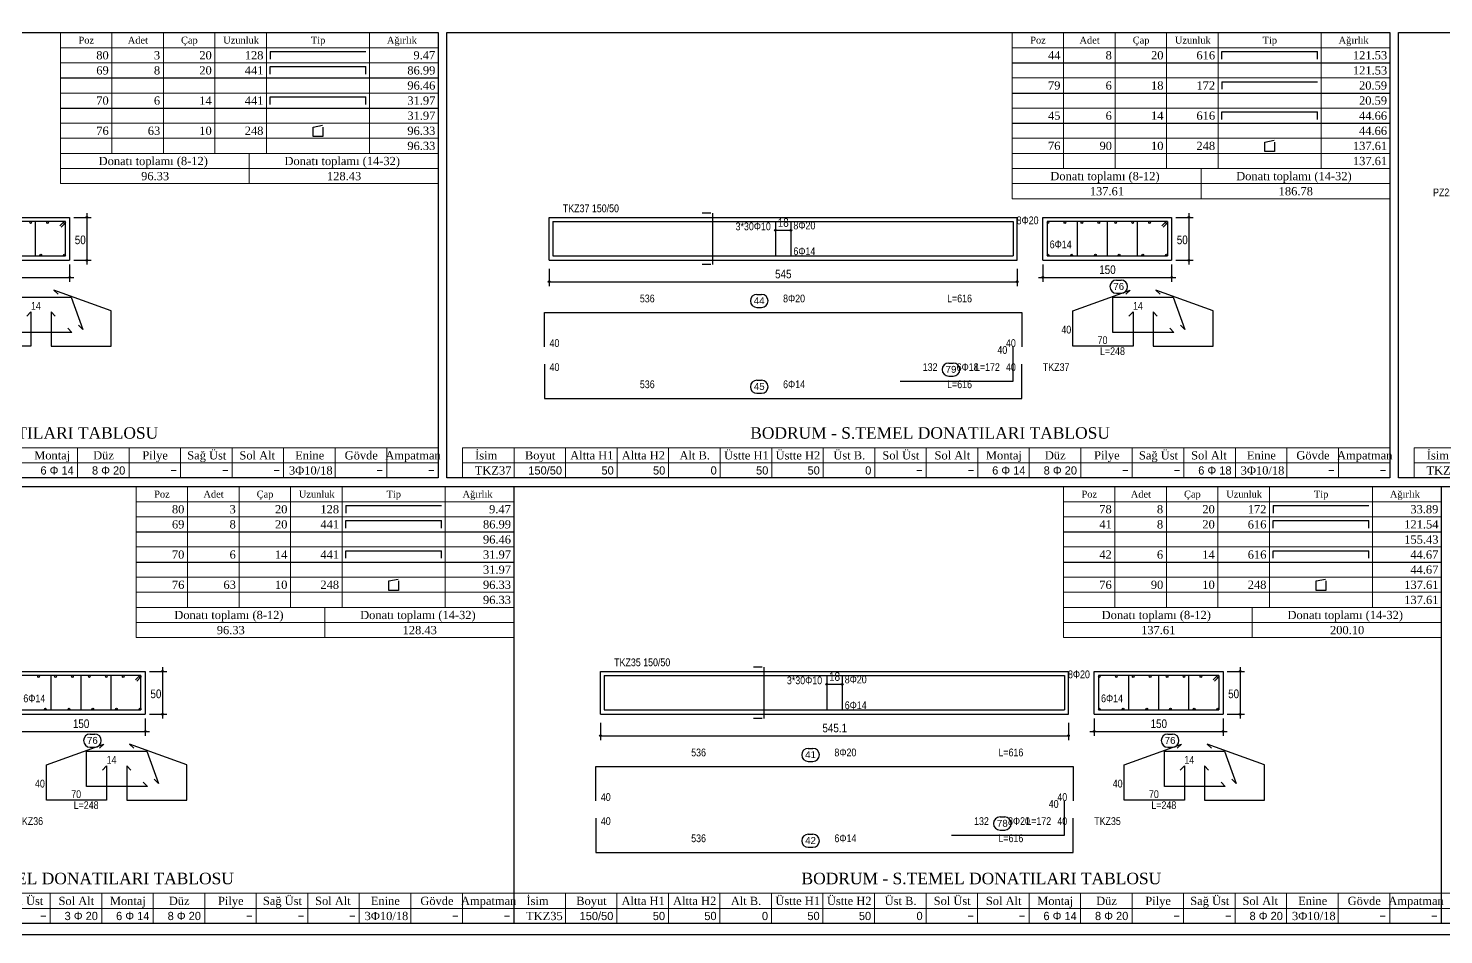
# Model space of a CAD drawing. Header units: metres. Extents: x 419734 to 420376, y 4564732 to 4565123.
# Drawn here: x 420126.03 to 420142.52, y 4565020.82 to 4565031.38 of the extents above; entities that cross this region are included whole.
import ezdxf

# ---------------------------------------------------------------- set-up
doc = ezdxf.new("R2010")
doc.units = ezdxf.units.M
for name, color, linetype in [('Standart', 7, 'Continuous'), ('SW_DIM', 33, 'Continuous'), ('SW_REINFORCEMENT', 7, 'Continuous'), ('SW_SEZIONI_CARPENTERIA', 4, 'Continuous'), ('SW_TXT_TESTI', 1, 'Continuous')]:
    doc.layers.add(name, color=color, linetype=linetype)
doc.styles.add('ACA_1', font='ARIALN.TTF')
doc.styles.add('arial_1_18', font='arial.ttf', dxfattribs={"height": 0.2})
doc.styles.add('SWS', font='ARIALN.TTF')
doc.styles.add('symbol_1_18', font='symbol.ttf', dxfattribs={"height": 0.2})
doc.styles.add('times new roman_1_18', font='times.ttf', dxfattribs={"height": 0.2})

msp = doc.modelspace()

# ---------------------------------------------------------------- linework, layer by layer
msp.add_line((420099.2896, 4565026.04374), (420169.0396, 4565026.04374))
for points in [[(420099.1896, 4565062.86785), (420169.1396, 4565062.86785), (420169.1396, 4565020.82258), (420099.1896, 4565020.82258)], [(420119.82491, 4565031.33305), (420130.8085, 4565031.33305), (420130.8085, 4565026.14374), (420119.82491, 4565026.14374)], [(420130.9085, 4565031.33305), (420141.8921, 4565031.33305), (420141.8921, 4565026.14374), (420130.9085, 4565026.14374)], [(420141.9921, 4565031.33305), (420152.97569, 4565031.33305), (420152.97569, 4565026.14374), (420141.9921, 4565026.14374)]]:
    msp.add_lwpolyline(points, close=True)
for points in [[(420169.0396, 4565020.95274), (420099.2896, 4565020.95274), (420099.2896, 4565026.04374)], [(420131.6896, 4565026.04374), (420131.6896, 4565020.95274)], [(420142.4896, 4565026.04374), (420142.4896, 4565020.95274)]]:
    msp.add_lwpolyline(points)
at = {"layer": 'Standart', "color": 1, "linetype": 'Continuous', "lineweight": 5}
for points in [[(420126.4085, 4565031.33305), (420130.8085, 4565031.33305)], [(420126.4085, 4565031.33305), (420126.4085, 4565029.57305)], [(420127.0085, 4565031.33305), (420127.0085, 4565029.92505)], [(420127.6085, 4565031.33305), (420127.6085, 4565029.92505)], [(420128.2085, 4565031.33305), (420128.2085, 4565029.92505)], [(420128.8085, 4565031.33305), (420128.8085, 4565029.92505)], [(420130.0085, 4565031.33305), (420130.0085, 4565029.92505)], [(420130.8085, 4565031.33305), (420130.8085, 4565029.57305)], [(420137.4921, 4565031.33305), (420141.8921, 4565031.33305)], [(420137.4921, 4565031.33305), (420137.4921, 4565029.39705)], [(420138.0921, 4565031.33305), (420138.0921, 4565029.74905)], [(420138.6921, 4565031.33305), (420138.6921, 4565029.74905)], [(420139.2921, 4565031.33305), (420139.2921, 4565029.74905)], [(420139.8921, 4565031.33305), (420139.8921, 4565029.74905)], [(420141.0921, 4565031.33305), (420141.0921, 4565029.74905)], [(420141.8921, 4565031.33305), (420141.8921, 4565029.39705)], [(420126.4085, 4565031.15705), (420130.8085, 4565031.15705)], [(420137.4921, 4565031.15705), (420141.8921, 4565031.15705)], [(420126.4085, 4565030.98105), (420130.8085, 4565030.98105)], [(420137.4921, 4565030.80505), (420141.8921, 4565030.80505)], [(420126.4085, 4565030.62905), (420130.8085, 4565030.62905)], [(420137.4921, 4565030.45305), (420141.8921, 4565030.45305)], [(420126.4085, 4565030.27705), (420130.8085, 4565030.27705)], [(420126.4085, 4565030.10105), (420130.8085, 4565030.10105)], [(420137.4921, 4565030.10105), (420141.8921, 4565030.10105)], [(420126.4085, 4565029.92505), (420130.8085, 4565029.92505)], [(420128.6085, 4565029.92505), (420128.6085, 4565029.57305)], [(420137.4921, 4565029.92505), (420141.8921, 4565029.92505)], [(420126.4085, 4565029.74905), (420130.8085, 4565029.74905)], [(420137.4921, 4565029.74905), (420141.8921, 4565029.74905)], [(420139.6921, 4565029.74905), (420139.6921, 4565029.39705)], [(420126.4085, 4565029.57305), (420130.8085, 4565029.57305)], [(420137.4921, 4565029.57305), (420141.8921, 4565029.57305)], [(420137.4921, 4565029.39705), (420141.8921, 4565029.39705)], [(420120.0085, 4565026.49574), (420130.8085, 4565026.49574)], [(420126.6085, 4565026.49574), (420126.6085, 4565026.14374)], [(420127.2085, 4565026.49574), (420127.2085, 4565026.14374)], [(420127.8085, 4565026.49574), (420127.8085, 4565026.14374)], [(420128.4085, 4565026.49574), (420128.4085, 4565026.14374)], [(420129.0085, 4565026.49574), (420129.0085, 4565026.14374)], [(420129.6085, 4565026.49574), (420129.6085, 4565026.14374)], [(420130.2085, 4565026.49574), (420130.2085, 4565026.14374)], [(420130.8085, 4565026.49574), (420130.8085, 4565026.14374)], [(420131.0921, 4565026.49574), (420141.8921, 4565026.49574)], [(420131.0921, 4565026.49574), (420131.0921, 4565026.14374)], [(420131.6921, 4565026.49574), (420131.6921, 4565026.14374)], [(420132.2921, 4565026.49574), (420132.2921, 4565026.14374)], [(420132.8921, 4565026.49574), (420132.8921, 4565026.14374)], [(420133.4921, 4565026.49574), (420133.4921, 4565026.14374)], [(420134.0921, 4565026.49574), (420134.0921, 4565026.14374)], [(420134.6921, 4565026.49574), (420134.6921, 4565026.14374)], [(420135.2921, 4565026.49574), (420135.2921, 4565026.14374)], [(420135.8921, 4565026.49574), (420135.8921, 4565026.14374)], [(420136.4921, 4565026.49574), (420136.4921, 4565026.14374)], [(420137.0921, 4565026.49574), (420137.0921, 4565026.14374)], [(420137.6921, 4565026.49574), (420137.6921, 4565026.14374)], [(420138.2921, 4565026.49574), (420138.2921, 4565026.14374)], [(420138.8921, 4565026.49574), (420138.8921, 4565026.14374)], [(420139.4921, 4565026.49574), (420139.4921, 4565026.14374)], [(420140.0921, 4565026.49574), (420140.0921, 4565026.14374)], [(420140.6921, 4565026.49574), (420140.6921, 4565026.14374)], [(420141.2921, 4565026.49574), (420141.2921, 4565026.14374)], [(420141.8921, 4565026.49574), (420141.8921, 4565026.14374)], [(420142.17569, 4565026.49574), (420152.97569, 4565026.49574)], [(420142.17569, 4565026.49574), (420142.17569, 4565026.14374)], [(420120.0085, 4565026.31974), (420130.8085, 4565026.31974)], [(420131.0921, 4565026.31974), (420141.8921, 4565026.31974)], [(420142.17569, 4565026.31974), (420152.97569, 4565026.31974)], [(420120.0085, 4565026.14374), (420130.8085, 4565026.14374)], [(420127.2896, 4565026.04374), (420131.6896, 4565026.04374)], [(420127.2896, 4565026.04374), (420127.2896, 4565024.28374)], [(420127.8896, 4565026.04374), (420127.8896, 4565024.63574)], [(420128.4896, 4565026.04374), (420128.4896, 4565024.63574)], [(420129.0896, 4565026.04374), (420129.0896, 4565024.63574)], [(420129.6896, 4565026.04374), (420129.6896, 4565024.63574)], [(420130.8896, 4565026.04374), (420130.8896, 4565024.63574)], [(420131.0921, 4565026.14374), (420141.8921, 4565026.14374)], [(420131.6896, 4565026.04374), (420131.6896, 4565024.28374)], [(420138.0896, 4565026.04374), (420142.4896, 4565026.04374)], [(420138.0896, 4565026.04374), (420138.0896, 4565024.28374)], [(420138.6896, 4565026.04374), (420138.6896, 4565024.63574)], [(420139.2896, 4565026.04374), (420139.2896, 4565024.63574)], [(420139.8896, 4565026.04374), (420139.8896, 4565024.63574)], [(420140.4896, 4565026.04374), (420140.4896, 4565024.63574)], [(420141.6896, 4565026.04374), (420141.6896, 4565024.63574)], [(420142.17569, 4565026.14374), (420152.97569, 4565026.14374)], [(420142.4896, 4565026.04374), (420142.4896, 4565024.28374)], [(420127.2896, 4565025.86774), (420131.6896, 4565025.86774)], [(420138.0896, 4565025.86774), (420142.4896, 4565025.86774)], [(420127.2896, 4565025.69174), (420131.6896, 4565025.69174)], [(420138.0896, 4565025.69174), (420142.4896, 4565025.69174)], [(420127.2896, 4565025.33974), (420131.6896, 4565025.33974)], [(420138.0896, 4565025.33974), (420142.4896, 4565025.33974)], [(420127.2896, 4565024.98774), (420131.6896, 4565024.98774)], [(420138.0896, 4565024.98774), (420142.4896, 4565024.98774)], [(420127.2896, 4565024.81174), (420131.6896, 4565024.81174)], [(420138.0896, 4565024.81174), (420142.4896, 4565024.81174)], [(420127.2896, 4565024.63574), (420131.6896, 4565024.63574)], [(420129.4896, 4565024.63574), (420129.4896, 4565024.28374)], [(420138.0896, 4565024.63574), (420142.4896, 4565024.63574)], [(420140.2896, 4565024.63574), (420140.2896, 4565024.28374)], [(420127.2896, 4565024.45974), (420131.6896, 4565024.45974)], [(420138.0896, 4565024.45974), (420142.4896, 4565024.45974)], [(420127.2896, 4565024.28374), (420131.6896, 4565024.28374)], [(420138.0896, 4565024.28374), (420142.4896, 4565024.28374)], [(420099.2896, 4565021.30474), (420153.2896, 4565021.30474)], [(420126.2896, 4565021.30474), (420126.2896, 4565020.95274)], [(420126.8896, 4565021.30474), (420126.8896, 4565020.95274)], [(420127.4896, 4565021.30474), (420127.4896, 4565020.95274)], [(420128.0896, 4565021.30474), (420128.0896, 4565020.95274)], [(420128.6896, 4565021.30474), (420128.6896, 4565020.95274)], [(420129.2896, 4565021.30474), (420129.2896, 4565020.95274)], [(420129.8896, 4565021.30474), (420129.8896, 4565020.95274)], [(420130.4896, 4565021.30474), (420130.4896, 4565020.95274)], [(420131.0896, 4565021.30474), (420131.0896, 4565020.95274)], [(420131.6896, 4565021.30474), (420131.6896, 4565020.95274)], [(420132.2896, 4565021.30474), (420132.2896, 4565020.95274)], [(420132.8896, 4565021.30474), (420132.8896, 4565020.95274)], [(420133.4896, 4565021.30474), (420133.4896, 4565020.95274)], [(420134.0896, 4565021.30474), (420134.0896, 4565020.95274)], [(420134.6896, 4565021.30474), (420134.6896, 4565020.95274)], [(420135.2896, 4565021.30474), (420135.2896, 4565020.95274)], [(420135.8896, 4565021.30474), (420135.8896, 4565020.95274)], [(420136.4896, 4565021.30474), (420136.4896, 4565020.95274)], [(420137.0896, 4565021.30474), (420137.0896, 4565020.95274)], [(420137.6896, 4565021.30474), (420137.6896, 4565020.95274)], [(420138.2896, 4565021.30474), (420138.2896, 4565020.95274)], [(420138.8896, 4565021.30474), (420138.8896, 4565020.95274)], [(420139.4896, 4565021.30474), (420139.4896, 4565020.95274)], [(420140.0896, 4565021.30474), (420140.0896, 4565020.95274)], [(420140.6896, 4565021.30474), (420140.6896, 4565020.95274)], [(420141.2896, 4565021.30474), (420141.2896, 4565020.95274)], [(420141.8896, 4565021.30474), (420141.8896, 4565020.95274)], [(420142.4896, 4565021.30474), (420142.4896, 4565020.95274)], [(420099.2896, 4565021.12874), (420153.2896, 4565021.12874)], [(420099.2896, 4565020.95274), (420153.2896, 4565020.95274)]]:
    msp.add_lwpolyline(points, dxfattribs=at)
at = {"layer": 'Standart', "color": 7, "linetype": 'Continuous', "lineweight": -3}
for points in [[(420128.8525, 4565031.11305), (420129.9645, 4565031.11305)], [(420128.8525, 4565031.11305), (420128.8525, 4565031.02505)], [(420139.9361, 4565031.11305), (420141.0481, 4565031.11305)], [(420139.9361, 4565031.02505), (420139.9361, 4565031.11305)], [(420141.0481, 4565031.02505), (420141.0481, 4565031.11305)], [(420128.8525, 4565030.93705), (420129.9645, 4565030.93705)], [(420128.8525, 4565030.84905), (420128.8525, 4565030.93705)], [(420129.9645, 4565030.84905), (420129.9645, 4565030.93705)], [(420139.9361, 4565030.76105), (420141.0481, 4565030.76105)], [(420139.9361, 4565030.76105), (420139.9361, 4565030.67305)], [(420128.8525, 4565030.58505), (420129.9645, 4565030.58505)], [(420128.8525, 4565030.49705), (420128.8525, 4565030.58505)], [(420129.9645, 4565030.49705), (420129.9645, 4565030.58505)], [(420139.9361, 4565030.40905), (420141.0481, 4565030.40905)], [(420139.9361, 4565030.32105), (420139.9361, 4565030.40905)], [(420141.0481, 4565030.32105), (420141.0481, 4565030.40905)], [(420129.3535, 4565030.23305), (420129.46075, 4565030.25505)], [(420129.3535, 4565030.12305), (420129.3535, 4565030.23305)], [(420129.4635, 4565030.23305), (420129.4635, 4565030.12305)], [(420129.4635, 4565030.12305), (420129.3535, 4565030.12305)], [(420140.4371, 4565030.05705), (420140.54435, 4565030.07905)], [(420140.4371, 4565029.94705), (420140.4371, 4565030.05705)], [(420140.5471, 4565030.05705), (420140.5471, 4565029.94705)], [(420140.5471, 4565029.94705), (420140.4371, 4565029.94705)], [(420129.7336, 4565025.82374), (420130.8456, 4565025.82374)], [(420129.7336, 4565025.82374), (420129.7336, 4565025.73574)], [(420140.5336, 4565025.82374), (420141.6456, 4565025.82374)], [(420140.5336, 4565025.82374), (420140.5336, 4565025.73574)], [(420129.7336, 4565025.64774), (420130.8456, 4565025.64774)], [(420129.7336, 4565025.55974), (420129.7336, 4565025.64774)], [(420130.8456, 4565025.55974), (420130.8456, 4565025.64774)], [(420140.5336, 4565025.64774), (420141.6456, 4565025.64774)], [(420140.5336, 4565025.55974), (420140.5336, 4565025.64774)], [(420141.6456, 4565025.55974), (420141.6456, 4565025.64774)], [(420129.7336, 4565025.29574), (420130.8456, 4565025.29574)], [(420129.7336, 4565025.20774), (420129.7336, 4565025.29574)], [(420130.8456, 4565025.20774), (420130.8456, 4565025.29574)], [(420140.5336, 4565025.29574), (420141.6456, 4565025.29574)], [(420140.5336, 4565025.20774), (420140.5336, 4565025.29574)], [(420141.6456, 4565025.20774), (420141.6456, 4565025.29574)], [(420130.2346, 4565024.94374), (420130.34185, 4565024.96574)], [(420130.2346, 4565024.83374), (420130.2346, 4565024.94374)], [(420130.3446, 4565024.94374), (420130.3446, 4565024.83374)], [(420141.0346, 4565024.94374), (420141.14185, 4565024.96574)], [(420141.0346, 4565024.83374), (420141.0346, 4565024.94374)], [(420141.1446, 4565024.94374), (420141.1446, 4565024.83374)], [(420130.3446, 4565024.83374), (420130.2346, 4565024.83374)], [(420141.1446, 4565024.83374), (420141.0346, 4565024.83374)]]:
    msp.add_lwpolyline(points, dxfattribs=at)
at = {"layer": 'SW_DIM'}
for points in [[(420126.56613, 4565029.18027), (420126.76613, 4565029.18027)], [(420126.71613, 4565029.23027), (420126.71613, 4565028.63027)], [(420139.4003, 4565029.18027), (420139.6003, 4565029.18027)], [(420139.5503, 4565029.23027), (420139.5503, 4565028.63027)], [(420134.7353, 4565029.03027), (420134.9153, 4565029.03027)], [(420126.56613, 4565028.68027), (420126.76613, 4565028.68027)], [(420139.4003, 4565028.68027), (420139.6003, 4565028.68027)], [(420124.96613, 4565028.48027), (420126.56613, 4565028.48027)], [(420126.51613, 4565028.63027), (420126.51613, 4565028.43027)], [(420132.1003, 4565028.58027), (420132.1003, 4565028.38027)], [(420137.5503, 4565028.58027), (420137.5503, 4565028.38027)], [(420137.8003, 4565028.48027), (420139.4003, 4565028.48027)], [(420137.8503, 4565028.63027), (420137.8503, 4565028.43027)], [(420139.3503, 4565028.63027), (420139.3503, 4565028.43027)], [(420132.1003, 4565028.43027), (420137.5503, 4565028.43027)], [(420127.44723, 4565023.89095), (420127.64723, 4565023.89095)], [(420127.59723, 4565023.94095), (420127.59723, 4565023.34095)], [(420139.99837, 4565023.89095), (420140.19837, 4565023.89095)], [(420140.14837, 4565023.94095), (420140.14837, 4565023.34095)], [(420135.33308, 4565023.74095), (420135.51308, 4565023.74095)], [(420127.44723, 4565023.39095), (420127.64723, 4565023.39095)], [(420139.99837, 4565023.39095), (420140.19837, 4565023.39095)], [(420127.39723, 4565023.34095), (420127.39723, 4565023.14095)], [(420132.6978, 4565023.29095), (420132.6978, 4565023.09095)], [(420138.14837, 4565023.29095), (420138.14837, 4565023.09095)], [(420138.44837, 4565023.34095), (420138.44837, 4565023.14095)], [(420139.94837, 4565023.34095), (420139.94837, 4565023.14095)], [(420125.84723, 4565023.19095), (420127.44723, 4565023.19095)], [(420132.6978, 4565023.14095), (420138.14837, 4565023.14095)], [(420138.39837, 4565023.19095), (420139.99837, 4565023.19095)]]:
    msp.add_lwpolyline(points, dxfattribs=at)
for centre in [(420126.71613, 4565029.18027), (420139.5503, 4565029.18027), (420134.7353, 4565029.03027), (420134.9153, 4565029.03027), (420126.71613, 4565028.68027), (420139.5503, 4565028.68027), (420126.51613, 4565028.48027), (420137.8503, 4565028.48027), (420139.3503, 4565028.48027), (420132.1003, 4565028.43027), (420137.5503, 4565028.43027), (420127.59723, 4565023.89095), (420140.14837, 4565023.89095), (420135.33308, 4565023.74095), (420135.51308, 4565023.74095), (420127.59723, 4565023.39095), (420140.14837, 4565023.39095), (420127.39723, 4565023.19095), (420132.6978, 4565023.14095), (420138.14837, 4565023.14095), (420138.44837, 4565023.19095), (420139.94837, 4565023.19095)]:
    msp.add_circle(centre, 0.01, dxfattribs=at)
at = {"layer": 'SW_REINFORCEMENT', "color": 7, "ltscale": 0.05, "flags": 128}
for points in [[(420126.46613, 4565029.13027), (420125.06613, 4565029.13027)], [(420126.11613, 4565029.13027), (420126.11613, 4565028.73027)], [(420126.45153, 4565029.13027), (420126.40204, 4565029.08077)], [(420126.46613, 4565029.11567), (420126.41664, 4565029.06617)], [(420126.46613, 4565028.73027), (420126.46613, 4565029.13027)], [(420132.1453, 4565029.13027), (420132.1453, 4565028.73027)], [(420132.1453, 4565029.13027), (420137.5053, 4565029.13027)], [(420134.7353, 4565029.13027), (420134.7353, 4565028.73027)], [(420134.9153, 4565029.13027), (420134.9153, 4565028.73027)], [(420137.5053, 4565029.13027), (420137.5053, 4565028.73027)], [(420139.3003, 4565029.13027), (420137.9003, 4565029.13027)], [(420137.9003, 4565029.13027), (420137.9003, 4565028.73027)], [(420138.2503, 4565029.13027), (420138.2503, 4565028.73027)], [(420138.6003, 4565029.13027), (420138.6003, 4565028.73027)], [(420138.9503, 4565029.13027), (420138.9503, 4565028.73027)], [(420139.2857, 4565029.13027), (420139.2362, 4565029.08077)], [(420139.3003, 4565029.11567), (420139.2508, 4565029.06617)], [(420139.3003, 4565029.13027), (420139.3003, 4565028.73027)], [(420125.06613, 4565028.73027), (420126.46613, 4565028.73027)], [(420132.1453, 4565028.73027), (420137.5053, 4565028.73027)], [(420137.9003, 4565028.73027), (420139.3003, 4565028.73027)], [(420126.99947, 4565028.09027), (420126.33229, 4565028.3331)], [(420126.33229, 4565028.3331), (420126.38178, 4565028.2836)], [(420138.2003, 4565028.09027), (420138.86748, 4565028.3331)], [(420138.70704, 4565028.44953), (420138.76104, 4565028.44953)], [(420138.86748, 4565028.3331), (420138.81798, 4565028.2836)], [(420139.83363, 4565028.09027), (420139.16645, 4565028.3331)], [(420139.16645, 4565028.3331), (420139.21595, 4565028.2836)], [(420125.8328, 4565028.25027), (420126.5328, 4565028.25027)], [(420126.5328, 4565028.25027), (420126.66961, 4565027.87439)], [(420134.5203, 4565028.28327), (420134.5743, 4565028.28327)], [(420138.66696, 4565027.84027), (420138.66696, 4565028.25027)], [(420138.66696, 4565028.25027), (420139.36696, 4565028.25027)], [(420138.70704, 4565028.29653), (420138.76104, 4565028.29653)], [(420139.36696, 4565028.25027), (420139.50377, 4565027.87439)], [(420126.01664, 4565028.03077), (420126.06613, 4565028.08027)], [(420126.06613, 4565028.08027), (420126.06613, 4565027.68027)], [(420126.34896, 4565028.03077), (420126.29947, 4565028.08027)], [(420126.29947, 4565028.08027), (420126.29947, 4565027.68027)], [(420126.99947, 4565027.68027), (420126.99947, 4565028.09027)], [(420132.0453, 4565027.67027), (420132.0453, 4565028.07027)], [(420132.0453, 4565028.07027), (420137.6053, 4565028.07027)], [(420134.5203, 4565028.13027), (420134.5743, 4565028.13027)], [(420137.6053, 4565028.07027), (420137.6053, 4565027.67027)], [(420138.2003, 4565027.68027), (420138.2003, 4565028.09027)], [(420138.8508, 4565028.03077), (420138.9003, 4565028.08027)], [(420138.9003, 4565028.08027), (420138.9003, 4565027.68027)], [(420139.18313, 4565028.03077), (420139.13363, 4565028.08027)], [(420139.13363, 4565028.08027), (420139.13363, 4565027.68027)], [(420139.83363, 4565027.68027), (420139.83363, 4565028.09027)], [(420126.5428, 4565027.84027), (420125.8328, 4565027.84027)], [(420126.4933, 4565027.88976), (420126.5428, 4565027.84027)], [(420126.66961, 4565027.87439), (420126.62011, 4565027.92389)], [(420139.37696, 4565027.84027), (420138.66696, 4565027.84027)], [(420139.32747, 4565027.88976), (420139.37696, 4565027.84027)], [(420139.50377, 4565027.87439), (420139.45427, 4565027.92389)], [(420126.06613, 4565027.68027), (420125.36613, 4565027.68027)], [(420126.29947, 4565027.68027), (420126.99947, 4565027.68027)], [(420137.5053, 4565027.27027), (420137.5053, 4565027.67027)], [(420138.9003, 4565027.68027), (420138.2003, 4565027.68027)], [(420139.13363, 4565027.68027), (420139.83363, 4565027.68027)], [(420132.0453, 4565027.47027), (420132.0453, 4565027.07027)], [(420136.75367, 4565027.48327), (420136.80767, 4565027.48327)], [(420136.75367, 4565027.33027), (420136.80767, 4565027.33027)], [(420137.6053, 4565027.07027), (420137.6053, 4565027.47027)], [(420134.5203, 4565027.28327), (420134.5743, 4565027.28327)], [(420136.1878, 4565027.27027), (420137.5053, 4565027.27027)], [(420132.0453, 4565027.07027), (420137.6053, 4565027.07027)], [(420134.5203, 4565027.13027), (420134.5743, 4565027.13027)], [(420127.34723, 4565023.84095), (420125.94723, 4565023.84095)], [(420126.29723, 4565023.84095), (420126.29723, 4565023.44095)], [(420126.64723, 4565023.84095), (420126.64723, 4565023.44095)], [(420126.99723, 4565023.84095), (420126.99723, 4565023.44095)], [(420127.33263, 4565023.84095), (420127.28314, 4565023.79145)], [(420127.34723, 4565023.82635), (420127.29774, 4565023.77685)], [(420127.34723, 4565023.44095), (420127.34723, 4565023.84095)], [(420132.7428, 4565023.84095), (420132.7428, 4565023.44095)], [(420132.7428, 4565023.84095), (420138.10337, 4565023.84095)], [(420135.33308, 4565023.84095), (420135.33308, 4565023.44095)], [(420135.51308, 4565023.84095), (420135.51308, 4565023.44095)], [(420138.10337, 4565023.84095), (420138.10337, 4565023.44095)], [(420139.89837, 4565023.84095), (420138.49837, 4565023.84095)], [(420138.49837, 4565023.84095), (420138.49837, 4565023.44095)], [(420138.84837, 4565023.84095), (420138.84837, 4565023.44095)], [(420139.19837, 4565023.84095), (420139.19837, 4565023.44095)], [(420139.54837, 4565023.84095), (420139.54837, 4565023.44095)], [(420139.88377, 4565023.84095), (420139.83427, 4565023.79145)], [(420139.89837, 4565023.82635), (420139.84887, 4565023.77685)], [(420139.89837, 4565023.84095), (420139.89837, 4565023.44095)], [(420125.94723, 4565023.44095), (420127.34723, 4565023.44095)], [(420132.7428, 4565023.44095), (420138.10337, 4565023.44095)], [(420138.49837, 4565023.44095), (420139.89837, 4565023.44095)], [(420126.24723, 4565022.80095), (420126.91441, 4565023.04378)], [(420126.75398, 4565023.16022), (420126.80798, 4565023.16022)], [(420126.91441, 4565023.04378), (420126.86492, 4565022.99429)], [(420127.88057, 4565022.80095), (420127.21338, 4565023.04378)], [(420127.21338, 4565023.04378), (420127.26288, 4565022.99429)], [(420138.79837, 4565022.80095), (420139.46555, 4565023.04378)], [(420139.30511, 4565023.16022), (420139.35911, 4565023.16022)], [(420139.46555, 4565023.04378), (420139.41605, 4565022.99429)], [(420140.4317, 4565022.80095), (420139.76452, 4565023.04378)], [(420139.76452, 4565023.04378), (420139.81402, 4565022.99429)], [(420126.7139, 4565022.55095), (420126.7139, 4565022.96095)], [(420126.7139, 4565022.96095), (420127.4139, 4565022.96095)], [(420126.75398, 4565023.00722), (420126.80798, 4565023.00722)], [(420127.4139, 4565022.96095), (420127.55071, 4565022.58507)], [(420135.11806, 4565022.99395), (420135.17206, 4565022.99395)], [(420139.26504, 4565022.55095), (420139.26504, 4565022.96095)], [(420139.26504, 4565022.96095), (420139.96504, 4565022.96095)], [(420139.30511, 4565023.00722), (420139.35911, 4565023.00722)], [(420139.96504, 4565022.96095), (420140.10184, 4565022.58507)], [(420126.24723, 4565022.39095), (420126.24723, 4565022.80095)], [(420126.89774, 4565022.74145), (420126.94723, 4565022.79095)], [(420126.94723, 4565022.79095), (420126.94723, 4565022.39095)], [(420127.23006, 4565022.74145), (420127.18057, 4565022.79095)], [(420127.18057, 4565022.79095), (420127.18057, 4565022.39095)], [(420127.88057, 4565022.39095), (420127.88057, 4565022.80095)], [(420132.6428, 4565022.38095), (420132.6428, 4565022.78095)], [(420132.6428, 4565022.78095), (420138.20337, 4565022.78095)], [(420135.11806, 4565022.84095), (420135.17206, 4565022.84095)], [(420138.20337, 4565022.78095), (420138.20337, 4565022.38095)], [(420138.79837, 4565022.39095), (420138.79837, 4565022.80095)], [(420139.44887, 4565022.74145), (420139.49837, 4565022.79095)], [(420139.49837, 4565022.79095), (420139.49837, 4565022.39095)], [(420139.7812, 4565022.74145), (420139.7317, 4565022.79095)], [(420139.7317, 4565022.79095), (420139.7317, 4565022.39095)], [(420140.4317, 4565022.39095), (420140.4317, 4565022.80095)], [(420127.4239, 4565022.55095), (420126.7139, 4565022.55095)], [(420127.3744, 4565022.60045), (420127.4239, 4565022.55095)], [(420127.55071, 4565022.58507), (420127.50121, 4565022.63457)], [(420139.97504, 4565022.55095), (420139.26504, 4565022.55095)], [(420139.92554, 4565022.60045), (420139.97504, 4565022.55095)], [(420140.10184, 4565022.58507), (420140.05235, 4565022.63457)], [(420126.94723, 4565022.39095), (420126.24723, 4565022.39095)], [(420127.18057, 4565022.39095), (420127.88057, 4565022.39095)], [(420139.49837, 4565022.39095), (420138.79837, 4565022.39095)], [(420139.7317, 4565022.39095), (420140.4317, 4565022.39095)], [(420138.10337, 4565021.98095), (420138.10337, 4565022.38095)], [(420132.6428, 4565022.18095), (420132.6428, 4565021.78095)], [(420137.35167, 4565022.19395), (420137.40567, 4565022.19395)], [(420138.20337, 4565021.78095), (420138.20337, 4565022.18095)], [(420135.11806, 4565021.99395), (420135.17206, 4565021.99395)], [(420136.78573, 4565021.98095), (420138.10337, 4565021.98095)], [(420137.35167, 4565022.04095), (420137.40567, 4565022.04095)], [(420132.6428, 4565021.78095), (420138.20337, 4565021.78095)], [(420135.11806, 4565021.84095), (420135.17206, 4565021.84095)]]:
    msp.add_lwpolyline(points, dxfattribs=at)
at = {"layer": 'SW_REINFORCEMENT', "color": 7, "ltscale": 0.05}
for centre in [(420126.06185, 4565029.12027), (420126.25899, 4565029.12027), (420126.45613, 4565029.12027), (420137.9103, 4565029.12027), (420138.10744, 4565029.12027), (420138.30458, 4565029.12027), (420138.50173, 4565029.12027), (420138.69887, 4565029.12027), (420138.89601, 4565029.12027), (420139.09315, 4565029.12027), (420139.2903, 4565029.12027), (420126.18013, 4565028.74027), (420126.45613, 4565028.74027), (420137.9103, 4565028.74027), (420138.1863, 4565028.74027), (420138.4623, 4565028.74027), (420138.7383, 4565028.74027), (420139.0143, 4565028.74027), (420139.2903, 4565028.74027), (420126.15438, 4565023.83095), (420126.35152, 4565023.83095), (420126.54866, 4565023.83095), (420126.7458, 4565023.83095), (420126.94295, 4565023.83095), (420127.14009, 4565023.83095), (420127.33723, 4565023.83095), (420138.50837, 4565023.83095), (420138.70551, 4565023.83095), (420138.90265, 4565023.83095), (420139.0998, 4565023.83095), (420139.29694, 4565023.83095), (420139.49408, 4565023.83095), (420139.69123, 4565023.83095), (420139.88837, 4565023.83095), (420126.23323, 4565023.45095), (420126.50923, 4565023.45095), (420126.78523, 4565023.45095), (420127.06123, 4565023.45095), (420127.33723, 4565023.45095), (420138.50837, 4565023.45095), (420138.78437, 4565023.45095), (420139.06037, 4565023.45095), (420139.33637, 4565023.45095), (420139.61237, 4565023.45095), (420139.88837, 4565023.45095)]:
    msp.add_circle(centre, 0.01, dxfattribs=at)
for centre, start, end in [((420138.70704, 4565028.37303), 90, 270), ((420138.76104, 4565028.37303), 270, 90), ((420134.5203, 4565028.20677), 90, 270), ((420134.5743, 4565028.20677), 270, 90), ((420136.75367, 4565027.40677), 90, 270), ((420136.80767, 4565027.40677), 270, 90), ((420134.5203, 4565027.20677), 90, 270), ((420134.5743, 4565027.20677), 270, 90), ((420126.75398, 4565023.08372), 90, 270), ((420126.80798, 4565023.08372), 270, 90), ((420139.30511, 4565023.08372), 90, 270), ((420139.35911, 4565023.08372), 270, 90), ((420135.11806, 4565022.91745), 90, 270), ((420135.17206, 4565022.91745), 270, 90), ((420137.35167, 4565022.11745), 90, 270), ((420137.40567, 4565022.11745), 270, 90), ((420135.11806, 4565021.91745), 90, 270), ((420135.17206, 4565021.91745), 270, 90)]:
    msp.add_arc(centre, 0.0765, start, end, dxfattribs=at)
at = {"layer": 'SW_SEZIONI_CARPENTERIA'}
for points in [[(420125.01613, 4565029.18027), (420126.51613, 4565029.18027)], [(420126.51613, 4565029.18027), (420126.51613, 4565028.68027)], [(420132.1003, 4565028.68027), (420132.1003, 4565029.18027)], [(420132.1003, 4565029.18027), (420137.5503, 4565029.18027)], [(420133.9828, 4565029.23027), (420133.8828, 4565029.23027)], [(420134.0078, 4565028.63027), (420134.0078, 4565029.23027)], [(420137.5503, 4565028.68027), (420137.5503, 4565029.18027)], [(420137.8503, 4565028.68027), (420137.8503, 4565029.18027)], [(420137.8503, 4565029.18027), (420139.3503, 4565029.18027)], [(420139.3503, 4565029.18027), (420139.3503, 4565028.68027)], [(420125.01613, 4565028.68027), (420126.51613, 4565028.68027)], [(420132.1003, 4565028.68027), (420137.5503, 4565028.68027)], [(420137.8503, 4565028.68027), (420139.3503, 4565028.68027)], [(420133.9828, 4565028.63027), (420133.8828, 4565028.63027)], [(420125.89723, 4565023.89095), (420127.39723, 4565023.89095)], [(420127.39723, 4565023.89095), (420127.39723, 4565023.39095)], [(420132.6978, 4565023.39095), (420132.6978, 4565023.89095)], [(420132.6978, 4565023.89095), (420138.14837, 4565023.89095)], [(420134.5805, 4565023.94095), (420134.4805, 4565023.94095)], [(420134.6055, 4565023.34095), (420134.6055, 4565023.94095)], [(420138.14837, 4565023.39095), (420138.14837, 4565023.89095)], [(420138.44837, 4565023.39095), (420138.44837, 4565023.89095)], [(420138.44837, 4565023.89095), (420139.94837, 4565023.89095)], [(420139.94837, 4565023.89095), (420139.94837, 4565023.39095)], [(420125.89723, 4565023.39095), (420127.39723, 4565023.39095)], [(420132.6978, 4565023.39095), (420138.14837, 4565023.39095)], [(420138.44837, 4565023.39095), (420139.94837, 4565023.39095)], [(420134.5805, 4565023.34095), (420134.4805, 4565023.34095)]]:
    msp.add_lwpolyline(points, dxfattribs=at)
at = {"layer": 'SW_TXT_TESTI', "linetype": 'Continuous', "lineweight": -3}
for points in [[(420137.4921, 4565030.98105), (420141.8921, 4565030.98105)], [(420126.4085, 4565030.80505), (420130.8085, 4565030.80505)], [(420137.4921, 4565030.62905), (420141.8921, 4565030.62905)], [(420126.4085, 4565030.45305), (420130.8085, 4565030.45305)], [(420137.4921, 4565030.27705), (420141.8921, 4565030.27705)], [(420127.2896, 4565025.51574), (420131.6896, 4565025.51574)], [(420138.0896, 4565025.51574), (420142.4896, 4565025.51574)], [(420127.2896, 4565025.16374), (420131.6896, 4565025.16374)], [(420138.0896, 4565025.16374), (420142.4896, 4565025.16374)]]:
    msp.add_lwpolyline(points, dxfattribs=at)

# ---------------------------------------------------------------- texts
at = {"layer": 'Standart', "color": 3, "linetype": 'Continuous', "lineweight": 5, "style": 'arial_1_18'}
for s, p in [('76', (420138.67111, 4565028.33536)), ('44', (420134.48437, 4565028.16909)), ('79', (420136.71774, 4565027.36909)), ('45', (420134.48437, 4565027.16909)), ('76', (420126.71805, 4565023.04604)), ('76', (420139.26918, 4565023.04604)), ('41', (420135.08213, 4565022.87977)), ('78', (420137.31574, 4565022.07977)), ('42', (420135.08213, 4565021.87977))]:
    msp.add_text(s, height=0.081, dxfattribs=at).set_placement(p)
at = {"layer": 'SW_DIM', "style": 'SWS'}
for s, p in [('18', (420134.76314, 4565029.07027)), ('50', (420126.57613, 4565028.86811)), ('50', (420139.4103, 4565028.86811)), ('545', (420134.73207, 4565028.47027)), ('150', (420138.50707, 4565028.52027)), ('18', (420135.36093, 4565023.78095)), ('50', (420127.45723, 4565023.5788)), ('50', (420140.00837, 4565023.5788)), ('150', (420126.554, 4565023.23095)), ('545.1', (420135.28324, 4565023.18095)), ('150', (420139.10514, 4565023.23095))]:
    msp.add_text(s, height=0.1, dxfattribs=at).set_placement(p)
at = {"layer": 'SW_REINFORCEMENT', "color": 1, "style": 'ACA_1'}
for s, p in [('PZ221 585/30', (420142.39433, 4565029.42624)), ('TKZ37 150/50', (420132.2603, 4565029.24027)), ('8Φ20', (420137.54473, 4565029.10027)), ('3*30Φ10', (420134.27199, 4565029.03027)), ('8Φ20', (420134.9453, 4565029.04027)), ('6Φ14', (420134.9453, 4565028.74027)), ('6Φ14', (420137.9303, 4565028.82027)), ('14', (420126.06613, 4565028.10427)), ('536', (420133.1573, 4565028.19027)), ('8Φ20', (420134.8253, 4565028.19027)), ('L=616', (420136.73541, 4565028.19027)), ('14', (420138.9003, 4565028.10427)), ('40', (420138.06599, 4565027.82727)), ('40', (420132.1053, 4565027.67027)), ('40', (420137.32099, 4565027.59027)), ('40', (420137.42099, 4565027.67027)), ('70', (420138.48814, 4565027.70427)), ('L=248', (420138.51641, 4565027.57627)), ('40', (420132.1053, 4565027.39027)), ('132', (420136.4513, 4565027.39027)), ('6Φ18', (420136.84655, 4565027.39027)), ('L=172', (420137.05966, 4565027.39027)), ('40', (420137.42099, 4565027.39027)), ('TKZ37', (420137.8503, 4565027.39027)), ('536', (420133.1573, 4565027.19027)), ('6Φ14', (420134.8253, 4565027.19027)), ('L=616', (420136.73541, 4565027.19027)), ('TKZ35 150/50', (420132.8578, 4565023.95095)), ('8Φ20', (420138.1428, 4565023.81095)), ('3*30Φ10', (420134.86978, 4565023.74095)), ('8Φ20', (420135.54308, 4565023.75095)), ('6Φ14', (420125.97723, 4565023.53095)), ('6Φ14', (420135.54308, 4565023.45095)), ('6Φ14', (420138.52837, 4565023.53095)), ('14', (420126.94723, 4565022.81495)), ('536', (420133.75491, 4565022.90095)), ('8Φ20', (420135.42308, 4565022.90095)), ('L=616', (420137.33343, 4565022.90095)), ('14', (420139.49837, 4565022.81495)), ('40', (420126.11293, 4565022.53795)), ('40', (420138.66406, 4565022.53795)), ('70', (420126.53508, 4565022.41495)), ('40', (420132.7028, 4565022.38095)), ('40', (420137.91906, 4565022.30095)), ('40', (420138.01906, 4565022.38095)), ('70', (420139.08622, 4565022.41495)), ('L=248', (420126.56335, 4565022.28695)), ('L=248', (420139.11448, 4565022.28695)), ('TKZ36', (420125.89723, 4565022.10095)), ('40', (420132.7028, 4565022.10095)), ('132', (420137.04925, 4565022.10095)), ('8Φ20', (420137.44455, 4565022.10095)), ('L=172', (420137.65772, 4565022.10095)), ('40', (420138.01906, 4565022.10095)), ('TKZ35', (420138.44837, 4565022.10095)), ('536', (420133.75491, 4565021.90095)), ('6Φ14', (420135.42308, 4565021.90095)), ('L=616', (420137.33343, 4565021.90095))]:
    msp.add_text(s, height=0.09, dxfattribs=at).set_placement(p)
at = {"layer": 'SW_SEZIONI_CARPENTERIA', "style": 'times new roman_1_18'}
for s, height, p in [('Poz', 0.08, (420126.6198, 4565031.20505)), ('Adet', 0.08, (420127.19354, 4565031.20505)), ('Çap', 0.08, (420127.81325, 4565031.20505)), ('Uzunluk', 0.08, (420128.30477, 4565031.20505)), ('Tip', 0.08, (420129.32634, 4565031.20505)), ('Ağırlık', 0.08, (420130.21132, 4565031.20505)), ('Poz', 0.08, (420137.70339, 4565031.20505)), ('Adet', 0.08, (420138.27714, 4565031.20505)), ('Çap', 0.08, (420138.89684, 4565031.20505)), ('Uzunluk', 0.08, (420139.38837, 4565031.20505)), ('Tip', 0.08, (420140.40994, 4565031.20505)), ('Ağırlık', 0.08, (420141.29491, 4565031.20505)), ('Donatı toplamı (8-12)', 0.096, (420126.85394, 4565029.78905)), ('Donatı toplamı (14-32)', 0.096, (420129.01843, 4565029.78905)), ('Donatı toplamı (8-12)', 0.096, (420137.93754, 4565029.61305)), ('Donatı toplamı (14-32)', 0.096, (420140.10203, 4565029.61305)), ('Montaj', 0.096, (420126.10346, 4565026.35974)), ('Düz', 0.096, (420126.79027, 4565026.35974)), ('Pilye', 0.096, (420127.36262, 4565026.35974)), ('Sağ Üst', 0.096, (420127.88579, 4565026.35974)), ('Sol Alt', 0.096, (420128.49364, 4565026.35974)), ('Enine', 0.096, (420129.1429, 4565026.35974)), ('Gövde', 0.096, (420129.71925, 4565026.35974)), ('Ampatman', 0.096, (420130.19324, 4565026.35974)), ('İsim', 0.096, (420131.23843, 4565026.35974)), ('Boyut', 0.096, (420131.81856, 4565026.35974)), ('Altta H1', 0.096, (420132.34573, 4565026.35974)), ('Altta H2', 0.096, (420132.94573, 4565026.35974)), ('Alt B.', 0.096, (420133.61864, 4565026.35974)), ('Üstte H1', 0.096, (420134.13788, 4565026.35974)), ('Üstte H2', 0.096, (420134.73788, 4565026.35974)), ('Üst B.', 0.096, (420135.41078, 4565026.35974)), ('Sol Üst', 0.096, (420135.98116, 4565026.35974)), ('Sol Alt', 0.096, (420136.58902, 4565026.35974)), ('Montaj', 0.096, (420137.18706, 4565026.35974)), ('Düz', 0.096, (420137.87386, 4565026.35974)), ('Pilye', 0.096, (420138.44621, 4565026.35974)), ('Sağ Üst', 0.096, (420138.96938, 4565026.35974)), ('Sol Alt', 0.096, (420139.57724, 4565026.35974)), ('Enine', 0.096, (420140.22649, 4565026.35974)), ('Gövde', 0.096, (420140.80285, 4565026.35974)), ('Ampatman', 0.096, (420141.27684, 4565026.35974)), ('İsim', 0.096, (420142.32203, 4565026.35974)), ('Poz', 0.08, (420127.50089, 4565025.91574)), ('Adet', 0.08, (420128.07464, 4565025.91574)), ('Çap', 0.08, (420128.69435, 4565025.91574)), ('Uzunluk', 0.08, (420129.18587, 4565025.91574)), ('Tip', 0.08, (420130.20744, 4565025.91574)), ('Ağırlık', 0.08, (420131.09242, 4565025.91574)), ('Poz', 0.08, (420138.30089, 4565025.91574)), ('Adet', 0.08, (420138.87464, 4565025.91574)), ('Çap', 0.08, (420139.49435, 4565025.91574)), ('Uzunluk', 0.08, (420139.98587, 4565025.91574)), ('Tip', 0.08, (420141.00744, 4565025.91574)), ('Ağırlık', 0.08, (420141.89242, 4565025.91574)), ('Donatı toplamı (8-12)', 0.096, (420127.73504, 4565024.49974)), ('Donatı toplamı (14-32)', 0.096, (420129.89953, 4565024.49974)), ('Donatı toplamı (8-12)', 0.096, (420138.53504, 4565024.49974)), ('Donatı toplamı (14-32)', 0.096, (420140.69953, 4565024.49974)), ('Sol Üst', 0.096, (420125.77867, 4565021.16874)), ('Sol Alt', 0.096, (420126.38652, 4565021.16874)), ('Montaj', 0.096, (420126.98456, 4565021.16874)), ('Düz', 0.096, (420127.67137, 4565021.16874)), ('Pilye', 0.096, (420128.24372, 4565021.16874)), ('Sağ Üst', 0.096, (420128.76688, 4565021.16874)), ('Sol Alt', 0.096, (420129.37474, 4565021.16874)), ('Enine', 0.096, (420130.024, 4565021.16874)), ('Gövde', 0.096, (420130.60035, 4565021.16874)), ('Ampatman', 0.096, (420131.07434, 4565021.16874)), ('İsim', 0.096, (420131.83594, 4565021.16874)), ('Boyut', 0.096, (420132.41606, 4565021.16874)), ('Altta H1', 0.096, (420132.94324, 4565021.16874)), ('Altta H2', 0.096, (420133.54324, 4565021.16874)), ('Alt B.', 0.096, (420134.21614, 4565021.16874)), ('Üstte H1', 0.096, (420134.73538, 4565021.16874)), ('Üstte H2', 0.096, (420135.33538, 4565021.16874)), ('Üst B.', 0.096, (420136.00829, 4565021.16874)), ('Sol Üst', 0.096, (420136.57867, 4565021.16874)), ('Sol Alt', 0.096, (420137.18652, 4565021.16874)), ('Montaj', 0.096, (420137.78456, 4565021.16874)), ('Düz', 0.096, (420138.47137, 4565021.16874)), ('Pilye', 0.096, (420139.04372, 4565021.16874)), ('Sağ Üst', 0.096, (420139.56688, 4565021.16874)), ('Sol Alt', 0.096, (420140.17474, 4565021.16874)), ('Enine', 0.096, (420140.824, 4565021.16874)), ('Gövde', 0.096, (420141.40035, 4565021.16874)), ('Ampatman', 0.096, (420141.87434, 4565021.16874))]:
    msp.add_text(s, height=height, dxfattribs=at).set_placement(p)
at = {"layer": 'SW_TXT_TESTI', "linetype": 'Continuous', "lineweight": 5}
for s, height, style, p in [('80', 0.096, 'times new roman_1_18', (420126.82647, 4565031.02105)), ('3', 0.096, 'times new roman_1_18', (420127.49748, 4565031.02105)), ('20', 0.096, 'times new roman_1_18', (420128.02647, 4565031.02105)), ('128', 0.096, 'times new roman_1_18', (420128.55545, 4565031.02105)), ('9.47', 0.096, 'times new roman_1_18', (420130.51994, 4565031.02105)), ('44', 0.096, 'times new roman_1_18', (420137.91006, 4565031.02105)), ('8', 0.096, 'times new roman_1_18', (420138.58108, 4565031.02105)), ('20', 0.096, 'times new roman_1_18', (420139.11006, 4565031.02105)), ('616', 0.096, 'times new roman_1_18', (420139.63904, 4565031.02105)), ('121.53', 0.096, 'times new roman_1_18', (420141.4615, 4565031.02105)), ('69', 0.096, 'times new roman_1_18', (420126.82647, 4565030.84505)), ('8', 0.096, 'times new roman_1_18', (420127.49748, 4565030.84505)), ('20', 0.096, 'times new roman_1_18', (420128.02647, 4565030.84505)), ('441', 0.096, 'times new roman_1_18', (420128.55545, 4565030.84505)), ('86.99', 0.096, 'times new roman_1_18', (420130.44892, 4565030.84505)), ('121.53', 0.096, 'times new roman_1_18', (420141.4615, 4565030.84505)), ('96.46', 0.096, 'times new roman_1_18', (420130.44892, 4565030.66905)), ('79', 0.096, 'times new roman_1_18', (420137.91006, 4565030.66905)), ('6', 0.096, 'times new roman_1_18', (420138.58108, 4565030.66905)), ('18', 0.096, 'times new roman_1_18', (420139.11006, 4565030.66905)), ('172', 0.096, 'times new roman_1_18', (420139.63904, 4565030.66905)), ('20.59', 0.096, 'times new roman_1_18', (420141.53252, 4565030.66905)), ('70', 0.096, 'times new roman_1_18', (420126.82647, 4565030.49305)), ('6', 0.096, 'times new roman_1_18', (420127.49748, 4565030.49305)), ('14', 0.096, 'times new roman_1_18', (420128.02647, 4565030.49305)), ('441', 0.096, 'times new roman_1_18', (420128.55545, 4565030.49305)), ('31.97', 0.096, 'times new roman_1_18', (420130.44892, 4565030.49305)), ('20.59', 0.096, 'times new roman_1_18', (420141.53252, 4565030.49305)), ('31.97', 0.096, 'times new roman_1_18', (420130.44892, 4565030.31705)), ('45', 0.096, 'times new roman_1_18', (420137.91006, 4565030.31705)), ('6', 0.096, 'times new roman_1_18', (420138.58108, 4565030.31705)), ('14', 0.096, 'times new roman_1_18', (420139.11006, 4565030.31705)), ('616', 0.096, 'times new roman_1_18', (420139.63904, 4565030.31705)), ('44.66', 0.096, 'times new roman_1_18', (420141.53252, 4565030.31705)), ('76', 0.096, 'times new roman_1_18', (420126.82647, 4565030.14105)), ('63', 0.096, 'times new roman_1_18', (420127.42647, 4565030.14105)), ('10', 0.096, 'times new roman_1_18', (420128.02647, 4565030.14105)), ('248', 0.096, 'times new roman_1_18', (420128.55545, 4565030.14105)), ('96.33', 0.096, 'times new roman_1_18', (420130.44892, 4565030.14105)), ('44.66', 0.096, 'times new roman_1_18', (420141.53252, 4565030.14105)), ('96.33', 0.096, 'times new roman_1_18', (420130.44892, 4565029.96505)), ('76', 0.096, 'times new roman_1_18', (420137.91006, 4565029.96505)), ('90', 0.096, 'times new roman_1_18', (420138.51006, 4565029.96505)), ('10', 0.096, 'times new roman_1_18', (420139.11006, 4565029.96505)), ('248', 0.096, 'times new roman_1_18', (420139.63904, 4565029.96505)), ('137.61', 0.096, 'times new roman_1_18', (420141.4615, 4565029.96505)), ('137.61', 0.096, 'times new roman_1_18', (420141.4615, 4565029.78905)), ('96.33', 0.096, 'times new roman_1_18', (420127.34871, 4565029.61305)), ('128.43', 0.096, 'times new roman_1_18', (420129.5132, 4565029.61305)), ('137.61', 0.096, 'times new roman_1_18', (420138.3968, 4565029.43705)), ('186.78', 0.096, 'times new roman_1_18', (420140.5968, 4565029.43705)), ('BODRUM - S.TEMEL DONATILARI TABLOSU', 0.1344, 'times new roman_1_18', (420123.35852, 4565026.60134)), ('BODRUM - S.TEMEL DONATILARI TABLOSU', 0.1344, 'times new roman_1_18', (420134.44211, 4565026.60134)), ('6 F 14', 0.096, 'symbol_1_18', (420126.17633, 4565026.18374)), ('8 F 20', 0.096, 'symbol_1_18', (420126.77633, 4565026.18374)), ('-', 0.096, 'symbol_1_18', (420127.69059, 4565026.18374)), ('-', 0.096, 'symbol_1_18', (420128.29059, 4565026.18374)), ('-', 0.096, 'symbol_1_18', (420128.89059, 4565026.18374)), ('3Φ10/18', 0.096, 'times new roman_1_18', (420129.07028, 4565026.18374)), ('-', 0.096, 'symbol_1_18', (420130.09059, 4565026.18374)), ('-', 0.096, 'symbol_1_18', (420130.69059, 4565026.18374)), ('TKZ37', 0.096, 'times new roman_1_18', (420131.23416, 4565026.18374)), ('150/50', 0.096, 'symbol_1_18', (420131.85784, 4565026.18374)), ('50', 0.096, 'symbol_1_18', (420132.71018, 4565026.18374)), ('50', 0.096, 'symbol_1_18', (420133.31018, 4565026.18374)), ('0', 0.096, 'symbol_1_18', (420133.98114, 4565026.18374)), ('50', 0.096, 'symbol_1_18', (420134.51018, 4565026.18374)), ('50', 0.096, 'symbol_1_18', (420135.11018, 4565026.18374)), ('0', 0.096, 'symbol_1_18', (420135.78114, 4565026.18374)), ('-', 0.096, 'symbol_1_18', (420136.37418, 4565026.18374)), ('-', 0.096, 'symbol_1_18', (420136.97418, 4565026.18374)), ('6 F 14', 0.096, 'symbol_1_18', (420137.25992, 4565026.18374)), ('8 F 20', 0.096, 'symbol_1_18', (420137.85992, 4565026.18374)), ('-', 0.096, 'symbol_1_18', (420138.77418, 4565026.18374)), ('-', 0.096, 'symbol_1_18', (420139.37418, 4565026.18374)), ('6 F 18', 0.096, 'symbol_1_18', (420139.65992, 4565026.18374)), ('3Φ10/18', 0.096, 'times new roman_1_18', (420140.15387, 4565026.18374)), ('-', 0.096, 'symbol_1_18', (420141.17418, 4565026.18374)), ('-', 0.096, 'symbol_1_18', (420141.77418, 4565026.18374)), ('TKZ15', 0.096, 'times new roman_1_18', (420142.31775, 4565026.18374)), ('80', 0.096, 'times new roman_1_18', (420127.70757, 4565025.73174)), ('3', 0.096, 'times new roman_1_18', (420128.37858, 4565025.73174)), ('20', 0.096, 'times new roman_1_18', (420128.90757, 4565025.73174)), ('128', 0.096, 'times new roman_1_18', (420129.43655, 4565025.73174)), ('9.47', 0.096, 'times new roman_1_18', (420131.40104, 4565025.73174)), ('78', 0.096, 'times new roman_1_18', (420138.50757, 4565025.73174)), ('8', 0.096, 'times new roman_1_18', (420139.17858, 4565025.73174)), ('20', 0.096, 'times new roman_1_18', (420139.70757, 4565025.73174)), ('172', 0.096, 'times new roman_1_18', (420140.23655, 4565025.73174)), ('33.89', 0.096, 'times new roman_1_18', (420142.13002, 4565025.73174)), ('69', 0.096, 'times new roman_1_18', (420127.70757, 4565025.55574)), ('8', 0.096, 'times new roman_1_18', (420128.37858, 4565025.55574)), ('20', 0.096, 'times new roman_1_18', (420128.90757, 4565025.55574)), ('441', 0.096, 'times new roman_1_18', (420129.43655, 4565025.55574)), ('86.99', 0.096, 'times new roman_1_18', (420131.33002, 4565025.55574)), ('41', 0.096, 'times new roman_1_18', (420138.50757, 4565025.55574)), ('8', 0.096, 'times new roman_1_18', (420139.17858, 4565025.55574)), ('20', 0.096, 'times new roman_1_18', (420139.70757, 4565025.55574)), ('616', 0.096, 'times new roman_1_18', (420140.23655, 4565025.55574)), ('121.54', 0.096, 'times new roman_1_18', (420142.059, 4565025.55574)), ('96.46', 0.096, 'times new roman_1_18', (420131.33002, 4565025.37974)), ('155.43', 0.096, 'times new roman_1_18', (420142.059, 4565025.37974)), ('70', 0.096, 'times new roman_1_18', (420127.70757, 4565025.20374)), ('6', 0.096, 'times new roman_1_18', (420128.37858, 4565025.20374)), ('14', 0.096, 'times new roman_1_18', (420128.90757, 4565025.20374)), ('441', 0.096, 'times new roman_1_18', (420129.43655, 4565025.20374)), ('31.97', 0.096, 'times new roman_1_18', (420131.33002, 4565025.20374)), ('42', 0.096, 'times new roman_1_18', (420138.50757, 4565025.20374)), ('6', 0.096, 'times new roman_1_18', (420139.17858, 4565025.20374)), ('14', 0.096, 'times new roman_1_18', (420139.70757, 4565025.20374)), ('616', 0.096, 'times new roman_1_18', (420140.23655, 4565025.20374)), ('44.67', 0.096, 'times new roman_1_18', (420142.13002, 4565025.20374)), ('31.97', 0.096, 'times new roman_1_18', (420131.33002, 4565025.02774)), ('44.67', 0.096, 'times new roman_1_18', (420142.13002, 4565025.02774)), ('76', 0.096, 'times new roman_1_18', (420127.70757, 4565024.85174)), ('63', 0.096, 'times new roman_1_18', (420128.30757, 4565024.85174)), ('10', 0.096, 'times new roman_1_18', (420128.90757, 4565024.85174)), ('248', 0.096, 'times new roman_1_18', (420129.43655, 4565024.85174)), ('96.33', 0.096, 'times new roman_1_18', (420131.33002, 4565024.85174)), ('76', 0.096, 'times new roman_1_18', (420138.50757, 4565024.85174)), ('90', 0.096, 'times new roman_1_18', (420139.10757, 4565024.85174)), ('10', 0.096, 'times new roman_1_18', (420139.70757, 4565024.85174)), ('248', 0.096, 'times new roman_1_18', (420140.23655, 4565024.85174)), ('137.61', 0.096, 'times new roman_1_18', (420142.059, 4565024.85174)), ('96.33', 0.096, 'times new roman_1_18', (420131.33002, 4565024.67574)), ('137.61', 0.096, 'times new roman_1_18', (420142.059, 4565024.67574)), ('96.33', 0.096, 'times new roman_1_18', (420128.22981, 4565024.32374)), ('128.43', 0.096, 'times new roman_1_18', (420130.3943, 4565024.32374)), ('137.61', 0.096, 'times new roman_1_18', (420138.9943, 4565024.32374)), ('200.10', 0.096, 'times new roman_1_18', (420141.1943, 4565024.32374)), ('BODRUM - S.TEMEL DONATILARI TABLOSU', 0.1344, 'times new roman_1_18', (420124.23962, 4565021.41034)), ('BODRUM - S.TEMEL DONATILARI TABLOSU', 0.1344, 'times new roman_1_18', (420135.03962, 4565021.41034)), ('3 F 20', 0.096, 'symbol_1_18', (420126.45743, 4565020.99274)), ('6 F 14', 0.096, 'symbol_1_18', (420127.05743, 4565020.99274)), ('8 F 20', 0.096, 'symbol_1_18', (420127.65743, 4565020.99274)), ('3Φ10/18', 0.096, 'times new roman_1_18', (420129.95138, 4565020.99274)), ('TKZ35', 0.096, 'times new roman_1_18', (420131.83166, 4565020.99274)), ('150/50', 0.096, 'symbol_1_18', (420132.45534, 4565020.99274)), ('50', 0.096, 'symbol_1_18', (420133.30769, 4565020.99274)), ('50', 0.096, 'symbol_1_18', (420133.90769, 4565020.99274)), ('0', 0.096, 'symbol_1_18', (420134.57864, 4565020.99274)), ('50', 0.096, 'symbol_1_18', (420135.10769, 4565020.99274)), ('50', 0.096, 'symbol_1_18', (420135.70769, 4565020.99274)), ('0', 0.096, 'symbol_1_18', (420136.37864, 4565020.99274)), ('6 F 14', 0.096, 'symbol_1_18', (420137.85743, 4565020.99274)), ('8 F 20', 0.096, 'symbol_1_18', (420138.45743, 4565020.99274)), ('8 F 20', 0.096, 'symbol_1_18', (420140.25743, 4565020.99274)), ('3Φ10/18', 0.096, 'times new roman_1_18', (420140.75138, 4565020.99274)), ('-', 0.096, 'symbol_1_18', (420126.17169, 4565020.99274)), ('-', 0.096, 'symbol_1_18', (420128.57169, 4565020.99274)), ('-', 0.096, 'symbol_1_18', (420129.17169, 4565020.99274)), ('-', 0.096, 'symbol_1_18', (420129.77169, 4565020.99274)), ('-', 0.096, 'symbol_1_18', (420130.97169, 4565020.99274)), ('-', 0.096, 'symbol_1_18', (420131.57169, 4565020.99274)), ('-', 0.096, 'symbol_1_18', (420136.97169, 4565020.99274)), ('-', 0.096, 'symbol_1_18', (420137.57169, 4565020.99274)), ('-', 0.096, 'symbol_1_18', (420139.37169, 4565020.99274)), ('-', 0.096, 'symbol_1_18', (420139.97169, 4565020.99274)), ('-', 0.096, 'symbol_1_18', (420141.77169, 4565020.99274)), ('-', 0.096, 'symbol_1_18', (420142.37169, 4565020.99274))]:
    msp.add_text(s, height=height, dxfattribs=dict(at, style=style)).set_placement(p)

doc.saveas('drawing.dxf')
